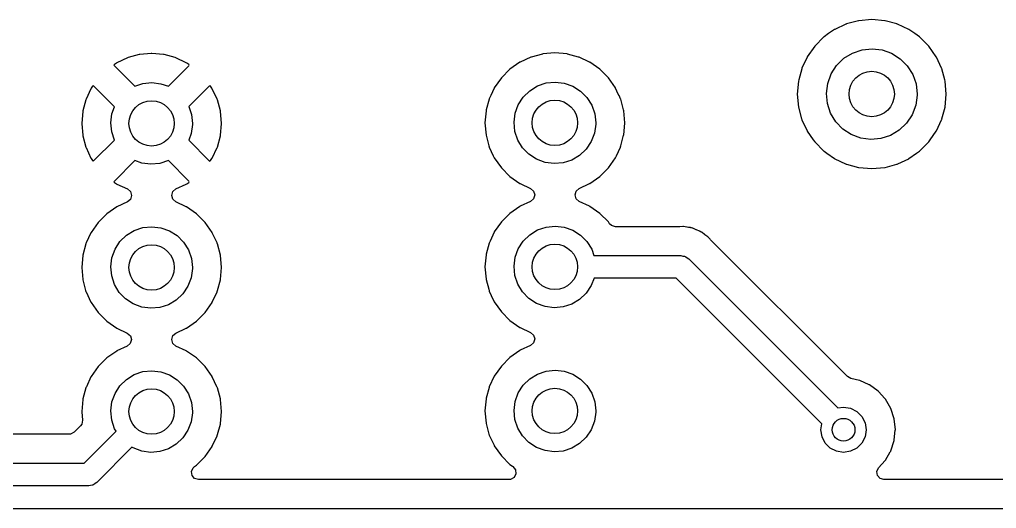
# Model space of a CAD drawing. Extents: x 61 to 228, y -146 to -45.
# Drawn here: x 178.08 to 195.3, y -121.25 to -112.63 of the extents above; entities that cross this region are included whole.
import ezdxf

# ---------------------------------------------------------------- set-up
doc = ezdxf.new("R2010")
doc.units = 0
doc.layers.add('BLACK', color=7, linetype='CONTINUOUS')

msp = doc.modelspace()

# ---------------------------------------------------------------- linework, layer by layer
at = {"layer": 'BLACK', "linetype": 'CONTINUOUS'}
for p, q in [((192.872, -112.65), (192.661, -112.707)), ((192.877, -112.649), (192.872, -112.65)), ((192.872, -112.65), (192.872, -112.65)), ((193.105, -112.629), (192.877, -112.649)), ((193.333, -112.649), (193.105, -112.629)), ((193.339, -112.65), (193.333, -112.649)), ((193.549, -112.707), (193.339, -112.65)), ((193.339, -112.65), (193.339, -112.65)), ((192.449, -112.805), (192.344, -112.878)), ((192.454, -112.803), (192.449, -112.805)), ((192.651, -112.711), (192.454, -112.803)), ((192.454, -112.803), (192.454, -112.803)), ((192.656, -112.708), (192.651, -112.711)), ((192.651, -112.711), (192.651, -112.711)), ((192.661, -112.707), (192.656, -112.708)), ((192.661, -112.707), (192.661, -112.707)), ((193.555, -112.708), (193.549, -112.707)), ((193.549, -112.707), (193.549, -112.707)), ((193.56, -112.711), (193.555, -112.708)), ((193.757, -112.803), (193.56, -112.711)), ((193.56, -112.711), (193.56, -112.711)), ((193.762, -112.805), (193.757, -112.803)), ((193.757, -112.803), (193.757, -112.803)), ((193.867, -112.878), (193.762, -112.805)), ((192.261, -112.936), (192.099, -113.098)), ((192.266, -112.933), (192.261, -112.936)), ((192.344, -112.878), (192.266, -112.933)), ((192.266, -112.933), (192.266, -112.933)), ((193.945, -112.933), (193.867, -112.878)), ((193.95, -112.936), (193.945, -112.933)), ((193.945, -112.933), (193.945, -112.933)), ((194.112, -113.098), (193.95, -112.936)), ((192.099, -113.098), (191.968, -113.286)), ((192.765, -113.219), (192.934, -113.161)), ((192.934, -113.161), (193.111, -113.143)), ((193.111, -113.143), (193.288, -113.164)), ((193.288, -113.164), (193.456, -113.223)), ((194.243, -113.286), (194.112, -113.098)), ((179.979, -113.304), (179.794, -113.391)), ((179.989, -113.301), (179.979, -113.304)), ((180.186, -113.248), (179.989, -113.301)), ((180.197, -113.246), (180.186, -113.248)), ((180.4, -113.228), (180.197, -113.246)), ((180.411, -113.228), (180.4, -113.228)), ((180.614, -113.246), (180.411, -113.228)), ((180.625, -113.248), (180.614, -113.246)), ((180.822, -113.301), (180.625, -113.248)), ((180.832, -113.304), (180.822, -113.301)), ((181.017, -113.391), (180.832, -113.304)), ((187.091, -113.294), (186.906, -113.38)), ((187.096, -113.292), (187.091, -113.294)), ((187.091, -113.294), (187.091, -113.294)), ((187.101, -113.29), (187.096, -113.292)), ((187.298, -113.237), (187.101, -113.29)), ((187.101, -113.29), (187.101, -113.29)), ((187.303, -113.236), (187.298, -113.237)), ((187.298, -113.237), (187.298, -113.237)), ((187.517, -113.217), (187.303, -113.236)), ((187.732, -113.236), (187.517, -113.217)), ((187.737, -113.237), (187.732, -113.236)), ((187.934, -113.29), (187.737, -113.237)), ((187.737, -113.237), (187.737, -113.237)), ((187.939, -113.292), (187.934, -113.29)), ((187.934, -113.29), (187.934, -113.29)), ((187.944, -113.294), (187.939, -113.292)), ((188.129, -113.38), (187.944, -113.294)), ((187.944, -113.294), (187.944, -113.294)), ((191.966, -113.291), (191.873, -113.488)), ((191.968, -113.286), (191.966, -113.291)), ((191.966, -113.291), (191.966, -113.291)), ((192.485, -113.437), (192.613, -113.312)), ((192.613, -113.312), (192.765, -113.219)), ((193.456, -113.223), (193.607, -113.319)), ((193.607, -113.319), (193.732, -113.446)), ((194.245, -113.291), (194.243, -113.286)), ((194.337, -113.488), (194.245, -113.291)), ((194.245, -113.291), (194.245, -113.291)), ((179.75, -113.42), (179.741, -113.431)), ((179.741, -113.431), (179.748, -113.444)), ((179.748, -113.444), (180.11, -113.805)), ((179.785, -113.396), (179.75, -113.42)), ((179.794, -113.391), (179.785, -113.396)), ((180.701, -113.806), (181.063, -113.444)), ((181.026, -113.396), (181.017, -113.391)), ((181.06, -113.42), (181.026, -113.396)), ((181.069, -113.432), (181.06, -113.42)), ((181.063, -113.444), (181.069, -113.432)), ((186.725, -113.506), (186.573, -113.658)), ((186.901, -113.383), (186.725, -113.506)), ((186.906, -113.38), (186.901, -113.383)), ((186.906, -113.38), (186.906, -113.38)), ((188.134, -113.383), (188.129, -113.38)), ((188.129, -113.38), (188.129, -113.38)), ((188.31, -113.506), (188.134, -113.383)), ((188.462, -113.658), (188.31, -113.506)), ((191.87, -113.499), (191.818, -113.692)), ((191.871, -113.493), (191.87, -113.499)), ((191.87, -113.499), (191.87, -113.499)), ((191.873, -113.488), (191.871, -113.493)), ((192.389, -113.587), (192.485, -113.437)), ((193.732, -113.446), (193.827, -113.597)), ((194.34, -113.493), (194.337, -113.488)), ((194.341, -113.499), (194.34, -113.493)), ((194.393, -113.692), (194.341, -113.499)), ((194.341, -113.499), (194.341, -113.499)), ((186.573, -113.658), (186.449, -113.834)), ((188.585, -113.834), (188.462, -113.658)), ((191.818, -113.692), (191.812, -113.714)), ((192.328, -113.754), (192.389, -113.587)), ((193.827, -113.597), (193.886, -113.765)), ((194.399, -113.714), (194.393, -113.692)), ((179.336, -113.849), (179.249, -114.034)), ((179.341, -113.84), (179.336, -113.849)), ((179.365, -113.806), (179.341, -113.84)), ((179.377, -113.796), (179.365, -113.806)), ((179.389, -113.803), (179.377, -113.796)), ((179.751, -114.166), (179.389, -113.803)), ((180.11, -113.805), (180.251, -113.757)), ((180.251, -113.757), (180.41, -113.741)), ((180.41, -113.741), (180.57, -113.76)), ((180.57, -113.76), (180.701, -113.806)), ((181.422, -113.804), (181.06, -114.165)), ((181.435, -113.797), (181.422, -113.804)), ((181.445, -113.805), (181.435, -113.797)), ((181.47, -113.84), (181.445, -113.805)), ((181.475, -113.849), (181.47, -113.84)), ((181.561, -114.034), (181.475, -113.849)), ((186.447, -113.839), (186.386, -113.969)), ((186.449, -113.834), (186.447, -113.839)), ((186.447, -113.839), (186.447, -113.839)), ((187.074, -113.883), (187.211, -113.799)), ((187.211, -113.799), (187.363, -113.747)), ((187.363, -113.747), (187.522, -113.731)), ((187.522, -113.731), (187.682, -113.75)), ((187.682, -113.75), (187.833, -113.803)), ((187.833, -113.803), (187.969, -113.889)), ((188.588, -113.839), (188.585, -113.834)), ((188.636, -113.942), (188.588, -113.839)), ((188.588, -113.839), (188.588, -113.839)), ((191.812, -113.714), (191.792, -113.942)), ((192.305, -113.931), (192.328, -113.754)), ((193.886, -113.765), (193.905, -113.942)), ((194.419, -113.942), (194.399, -113.714)), ((179.246, -114.044), (179.193, -114.241)), ((179.249, -114.034), (179.246, -114.044)), ((181.565, -114.044), (181.561, -114.034)), ((181.618, -114.241), (181.565, -114.044)), ((186.357, -114.034), (186.307, -114.219)), ((186.359, -114.029), (186.357, -114.034)), ((186.357, -114.034), (186.357, -114.034)), ((186.386, -113.969), (186.359, -114.029)), ((186.872, -114.13), (186.959, -113.995)), ((186.959, -113.995), (187.074, -113.883)), ((187.969, -113.889), (188.082, -114.003)), ((188.082, -114.003), (188.167, -114.139)), ((188.648, -113.969), (188.636, -113.942)), ((188.676, -114.029), (188.648, -113.969)), ((188.678, -114.034), (188.676, -114.029)), ((188.727, -114.219), (188.678, -114.034)), ((188.678, -114.034), (188.678, -114.034)), ((191.792, -113.942), (191.812, -114.171)), ((192.323, -114.109), (192.305, -113.931)), ((193.905, -113.965), (193.88, -114.141)), ((193.905, -113.942), (193.905, -113.965)), ((194.399, -114.171), (194.419, -113.942)), ((179.706, -114.291), (179.751, -114.166)), ((181.06, -114.165), (181.108, -114.301)), ((186.307, -114.219), (186.303, -114.236)), ((186.818, -114.281), (186.872, -114.13)), ((188.167, -114.139), (188.22, -114.291)), ((188.732, -114.236), (188.727, -114.219)), ((191.812, -114.171), (191.813, -114.176)), ((191.813, -114.176), (191.813, -114.176)), ((191.813, -114.176), (191.867, -114.377)), ((192.379, -114.278), (192.323, -114.109)), ((193.88, -114.141), (193.817, -114.308)), ((194.344, -114.377), (194.398, -114.176)), ((194.398, -114.176), (194.399, -114.171)), ((194.398, -114.176), (194.398, -114.176)), ((179.191, -114.252), (179.173, -114.455)), ((179.193, -114.241), (179.191, -114.252)), ((179.685, -114.45), (179.706, -114.291)), ((181.108, -114.301), (181.125, -114.46)), ((181.62, -114.252), (181.618, -114.241)), ((181.638, -114.455), (181.62, -114.252)), ((186.303, -114.236), (186.284, -114.45)), ((186.797, -114.44), (186.818, -114.281)), ((188.22, -114.291), (188.237, -114.45)), ((188.751, -114.45), (188.732, -114.236)), ((191.867, -114.377), (191.871, -114.392)), ((191.871, -114.392), (191.873, -114.397)), ((191.873, -114.397), (191.873, -114.397)), ((191.873, -114.397), (191.966, -114.594)), ((192.472, -114.431), (192.379, -114.278)), ((193.817, -114.308), (193.718, -114.457)), ((194.245, -114.594), (194.337, -114.397)), ((194.337, -114.397), (194.34, -114.392)), ((194.337, -114.397), (194.337, -114.397)), ((194.34, -114.392), (194.344, -114.377)), ((179.173, -114.455), (179.173, -114.466)), ((179.173, -114.466), (179.191, -114.669)), ((179.701, -114.61), (179.685, -114.45)), ((181.125, -114.481), (181.103, -114.64)), ((181.125, -114.46), (181.125, -114.481)), ((181.62, -114.669), (181.638, -114.466)), ((181.638, -114.466), (181.638, -114.455)), ((186.284, -114.45), (186.303, -114.665)), ((186.813, -114.6), (186.797, -114.44)), ((188.237, -114.471), (188.215, -114.63)), ((188.237, -114.45), (188.237, -114.471)), ((188.732, -114.665), (188.751, -114.45)), ((192.595, -114.559), (192.472, -114.431)), ((192.745, -114.657), (192.595, -114.559)), ((193.718, -114.457), (193.589, -114.58)), ((179.191, -114.669), (179.193, -114.68)), ((179.193, -114.68), (179.246, -114.877)), ((179.75, -114.757), (179.701, -114.61)), ((181.103, -114.64), (181.059, -114.755)), ((181.565, -114.877), (181.618, -114.68)), ((181.618, -114.68), (181.62, -114.669)), ((186.303, -114.665), (186.304, -114.67)), ((186.304, -114.67), (186.304, -114.67)), ((186.304, -114.67), (186.354, -114.855)), ((186.864, -114.753), (186.813, -114.6)), ((188.215, -114.63), (188.158, -114.78)), ((188.681, -114.855), (188.73, -114.67)), ((188.73, -114.67), (188.732, -114.665)), ((188.73, -114.67), (188.73, -114.67)), ((191.966, -114.594), (191.966, -114.594)), ((191.966, -114.594), (191.968, -114.599)), ((191.968, -114.599), (192.02, -114.673)), ((192.02, -114.673), (192.073, -114.749)), ((192.912, -114.719), (192.745, -114.657)), ((193.089, -114.742), (192.912, -114.719)), ((193.266, -114.726), (193.089, -114.742)), ((193.436, -114.671), (193.266, -114.726)), ((193.589, -114.58), (193.436, -114.671)), ((194.138, -114.749), (194.191, -114.673)), ((194.191, -114.673), (194.243, -114.599)), ((194.243, -114.599), (194.245, -114.594)), ((194.245, -114.594), (194.245, -114.594)), ((179.246, -114.877), (179.249, -114.887)), ((179.249, -114.887), (179.336, -115.072)), ((179.389, -115.117), (179.75, -114.757)), ((181.059, -114.755), (181.422, -115.118)), ((181.475, -115.072), (181.561, -114.887)), ((181.561, -114.887), (181.565, -114.877)), ((186.354, -114.855), (186.359, -114.872)), ((186.359, -114.872), (186.361, -114.877)), ((186.361, -114.877), (186.361, -114.877)), ((186.361, -114.877), (186.431, -115.029)), ((186.947, -114.89), (186.864, -114.753)), ((187.058, -115.005), (186.947, -114.89)), ((188.069, -114.913), (187.953, -115.024)), ((188.158, -114.78), (188.069, -114.913)), ((188.603, -115.029), (188.674, -114.877)), ((188.674, -114.877), (188.676, -114.872)), ((188.674, -114.877), (188.674, -114.877)), ((188.676, -114.872), (188.681, -114.855)), ((192.073, -114.749), (192.099, -114.787)), ((192.099, -114.787), (192.261, -114.949)), ((193.95, -114.949), (194.112, -114.787)), ((194.112, -114.787), (194.138, -114.749)), ((179.336, -115.072), (179.341, -115.081)), ((179.341, -115.081), (179.365, -115.116)), ((181.446, -115.115), (181.47, -115.081)), ((181.47, -115.081), (181.475, -115.072)), ((186.431, -115.029), (186.449, -115.067)), ((186.449, -115.067), (186.573, -115.243)), ((187.193, -115.093), (187.058, -115.005)), ((187.953, -115.024), (187.815, -115.106)), ((188.462, -115.243), (188.585, -115.067)), ((188.585, -115.067), (188.603, -115.029)), ((192.261, -114.949), (192.266, -114.952)), ((192.266, -114.952), (192.266, -114.952)), ((192.266, -114.952), (192.314, -114.986)), ((192.314, -114.986), (192.449, -115.08)), ((192.449, -115.08), (192.454, -115.082)), ((192.454, -115.082), (192.454, -115.082)), ((192.454, -115.082), (192.645, -115.171)), ((193.566, -115.171), (193.757, -115.082)), ((193.757, -115.082), (193.762, -115.08)), ((193.757, -115.082), (193.757, -115.082)), ((193.762, -115.08), (193.897, -114.986)), ((193.897, -114.986), (193.945, -114.952)), ((193.945, -114.952), (193.95, -114.949)), ((193.945, -114.952), (193.945, -114.952)), ((179.365, -115.116), (179.376, -115.124)), ((179.376, -115.124), (179.389, -115.117)), ((180.111, -115.114), (179.748, -115.477)), ((180.231, -115.159), (180.111, -115.114)), ((180.39, -115.18), (180.231, -115.159)), ((180.55, -115.166), (180.39, -115.18)), ((180.702, -115.116), (180.55, -115.166)), ((181.062, -115.477), (180.702, -115.116)), ((181.422, -115.118), (181.434, -115.125)), ((181.434, -115.125), (181.446, -115.115)), ((186.573, -115.243), (186.725, -115.395)), ((187.343, -115.149), (187.193, -115.093)), ((187.502, -115.17), (187.343, -115.149)), ((187.662, -115.156), (187.502, -115.17)), ((187.815, -115.106), (187.662, -115.156)), ((188.31, -115.395), (188.462, -115.243)), ((192.645, -115.171), (192.656, -115.177)), ((192.656, -115.177), (192.661, -115.178)), ((192.661, -115.178), (192.661, -115.178)), ((192.661, -115.178), (192.872, -115.235)), ((192.872, -115.235), (192.872, -115.235)), ((192.872, -115.235), (192.877, -115.236)), ((192.877, -115.236), (193.105, -115.256)), ((193.105, -115.256), (193.333, -115.236)), ((193.333, -115.236), (193.339, -115.235)), ((193.339, -115.235), (193.549, -115.178)), ((193.339, -115.235), (193.339, -115.235)), ((193.549, -115.178), (193.555, -115.177)), ((193.549, -115.178), (193.549, -115.178)), ((193.555, -115.177), (193.566, -115.171)), ((186.725, -115.395), (186.901, -115.518)), ((188.134, -115.518), (188.31, -115.395)), ((179.748, -115.477), (179.741, -115.489)), ((179.741, -115.489), (179.751, -115.501)), ((179.751, -115.501), (179.785, -115.525)), ((179.785, -115.525), (179.794, -115.53)), ((179.794, -115.53), (179.978, -115.616)), ((180.833, -115.616), (181.017, -115.53)), ((181.017, -115.53), (181.026, -115.525)), ((181.026, -115.525), (181.061, -115.501)), ((181.061, -115.501), (181.069, -115.49)), ((181.069, -115.49), (181.062, -115.477)), ((186.901, -115.518), (186.906, -115.521)), ((186.906, -115.521), (186.906, -115.521)), ((186.906, -115.521), (187.089, -115.606)), ((187.946, -115.606), (188.129, -115.521)), ((188.129, -115.521), (188.134, -115.518)), ((188.129, -115.521), (188.129, -115.521)), ((179.978, -115.616), (180.031, -115.663)), ((180.05, -115.731), (180.03, -115.799)), ((180.031, -115.663), (180.05, -115.731)), ((180.76, -115.729), (180.781, -115.661)), ((180.78, -115.798), (180.76, -115.729)), ((180.781, -115.661), (180.833, -115.616)), ((187.089, -115.606), (187.142, -115.653)), ((187.162, -115.721), (187.141, -115.789)), ((187.142, -115.653), (187.162, -115.721)), ((187.873, -115.719), (187.893, -115.652)), ((187.892, -115.788), (187.873, -115.719)), ((187.893, -115.652), (187.946, -115.606)), ((179.789, -115.933), (179.613, -116.056)), ((179.794, -115.93), (179.789, -115.933)), ((179.978, -115.844), (179.794, -115.93)), ((179.794, -115.93), (179.794, -115.93)), ((180.03, -115.799), (179.978, -115.844)), ((180.833, -115.844), (180.78, -115.798)), ((181.017, -115.93), (180.833, -115.844)), ((181.022, -115.933), (181.017, -115.93)), ((181.017, -115.93), (181.017, -115.93)), ((181.198, -116.056), (181.022, -115.933)), ((186.901, -115.923), (186.725, -116.046)), ((186.906, -115.92), (186.901, -115.923)), ((187.089, -115.835), (186.906, -115.92)), ((186.906, -115.92), (186.906, -115.92)), ((187.141, -115.789), (187.089, -115.835)), ((187.946, -115.835), (187.892, -115.788)), ((188.129, -115.92), (187.946, -115.835)), ((188.134, -115.923), (188.129, -115.92)), ((188.129, -115.92), (188.129, -115.92)), ((188.31, -116.046), (188.134, -115.923)), ((179.613, -116.056), (179.461, -116.208)), ((181.35, -116.208), (181.198, -116.056)), ((186.725, -116.046), (186.573, -116.198)), ((188.462, -116.198), (188.31, -116.046)), ((179.461, -116.208), (179.337, -116.384)), ((180.251, -116.297), (180.41, -116.281)), ((180.41, -116.281), (180.57, -116.3)), ((181.473, -116.384), (181.35, -116.208)), ((186.573, -116.198), (186.449, -116.374)), ((187.211, -116.339), (187.363, -116.287)), ((187.363, -116.287), (187.522, -116.271)), ((187.522, -116.271), (187.682, -116.29)), ((187.682, -116.29), (187.833, -116.343)), ((188.483, -116.228), (188.462, -116.198)), ((188.518, -116.262), (188.483, -116.228)), ((188.587, -116.282), (188.518, -116.262)), ((189.714, -116.282), (188.587, -116.282)), ((189.721, -116.282), (189.714, -116.282)), ((189.775, -116.279), (189.721, -116.282)), ((189.783, -116.278), (189.775, -116.279)), ((189.775, -116.279), (189.775, -116.279)), ((189.846, -116.29), (189.783, -116.278)), ((189.852, -116.291), (189.846, -116.29)), ((189.871, -116.293), (189.852, -116.291)), ((179.335, -116.389), (179.252, -116.566)), ((179.337, -116.384), (179.335, -116.389)), ((179.335, -116.389), (179.335, -116.389)), ((179.847, -116.545), (179.962, -116.433)), ((179.962, -116.433), (180.099, -116.349)), ((180.099, -116.349), (180.251, -116.297)), ((180.57, -116.3), (180.721, -116.353)), ((180.721, -116.353), (180.857, -116.439)), ((180.857, -116.439), (180.97, -116.553)), ((181.476, -116.389), (181.473, -116.384)), ((181.559, -116.566), (181.476, -116.389)), ((181.476, -116.389), (181.476, -116.389)), ((186.447, -116.379), (186.373, -116.538)), ((186.449, -116.374), (186.447, -116.379)), ((186.447, -116.379), (186.447, -116.379)), ((186.959, -116.535), (187.074, -116.423)), ((187.074, -116.423), (187.211, -116.339)), ((187.833, -116.343), (187.969, -116.429)), ((187.969, -116.429), (188.082, -116.543)), ((189.908, -116.298), (189.871, -116.293)), ((189.916, -116.299), (189.908, -116.298)), ((189.908, -116.298), (189.908, -116.298)), ((189.923, -116.302), (189.916, -116.299)), ((189.925, -116.303), (189.923, -116.302)), ((189.942, -116.307), (189.925, -116.303)), ((189.944, -116.308), (189.942, -116.307)), ((189.952, -116.309), (189.944, -116.308)), ((190.01, -116.336), (189.952, -116.309)), ((190.016, -116.338), (190.01, -116.336)), ((190.068, -116.359), (190.016, -116.338)), ((190.075, -116.362), (190.068, -116.359)), ((190.068, -116.359), (190.068, -116.359)), ((190.082, -116.366), (190.075, -116.362)), ((190.084, -116.367), (190.082, -116.366)), ((190.099, -116.376), (190.084, -116.367)), ((190.101, -116.377), (190.099, -116.376)), ((190.108, -116.38), (190.101, -116.377)), ((190.114, -116.385), (190.108, -116.38)), ((190.158, -116.419), (190.114, -116.385)), ((190.163, -116.423), (190.158, -116.419)), ((190.216, -116.46), (190.163, -116.423)), ((190.238, -116.486), (190.216, -116.46)), ((179.245, -116.584), (179.192, -116.781)), ((179.247, -116.579), (179.245, -116.584)), ((179.245, -116.584), (179.245, -116.584)), ((179.252, -116.566), (179.247, -116.579)), ((179.76, -116.68), (179.847, -116.545)), ((180.97, -116.553), (181.055, -116.689)), ((181.564, -116.579), (181.559, -116.566)), ((181.566, -116.584), (181.564, -116.579)), ((181.618, -116.781), (181.566, -116.584)), ((181.566, -116.584), (181.566, -116.584)), ((186.357, -116.574), (186.306, -116.766)), ((186.359, -116.569), (186.357, -116.574)), ((186.357, -116.574), (186.357, -116.574)), ((186.373, -116.538), (186.359, -116.569)), ((186.872, -116.67), (186.959, -116.535)), ((188.082, -116.543), (188.167, -116.679)), ((190.254, -116.504), (190.238, -116.486)), ((190.26, -116.51), (190.254, -116.504)), ((192.675, -118.925), (190.26, -116.51)), ((179.191, -116.786), (179.172, -117)), ((179.192, -116.781), (179.191, -116.786)), ((179.706, -116.831), (179.76, -116.68)), ((181.055, -116.689), (181.108, -116.841)), ((181.62, -116.786), (181.618, -116.781)), ((181.639, -117), (181.62, -116.786)), ((186.303, -116.776), (186.284, -116.99)), ((186.306, -116.766), (186.303, -116.776)), ((186.818, -116.821), (186.872, -116.67)), ((188.167, -116.679), (188.205, -116.79)), ((188.205, -116.79), (189.739, -116.79)), ((189.739, -116.79), (189.771, -116.798)), ((189.771, -116.798), (189.804, -116.802)), ((189.804, -116.802), (189.814, -116.808)), ((189.814, -116.808), (189.825, -116.81)), ((179.685, -116.99), (179.706, -116.831)), ((181.108, -116.841), (181.125, -117)), ((186.797, -116.98), (186.818, -116.821)), ((186.813, -117.14), (186.797, -116.98)), ((189.825, -116.81), (189.851, -116.831)), ((189.851, -116.831), (189.88, -116.849)), ((189.88, -116.849), (192.507, -119.477)), ((179.172, -117), (179.191, -117.215)), ((179.701, -117.15), (179.685, -116.99)), ((179.752, -117.303), (179.701, -117.15)), ((181.125, -117.021), (181.103, -117.18)), ((181.125, -117), (181.125, -117.021)), ((181.62, -117.215), (181.639, -117)), ((186.284, -116.99), (186.303, -117.205)), ((186.864, -117.293), (186.813, -117.14)), ((179.191, -117.215), (179.192, -117.22)), ((179.192, -117.22), (179.192, -117.22)), ((179.192, -117.22), (179.242, -117.407)), ((179.835, -117.44), (179.752, -117.303)), ((181.103, -117.18), (181.046, -117.33)), ((181.568, -117.407), (181.618, -117.22)), ((181.618, -117.22), (181.62, -117.215)), ((181.618, -117.22), (181.618, -117.22)), ((186.303, -117.205), (186.304, -117.21)), ((186.304, -117.21), (186.304, -117.21)), ((186.304, -117.21), (186.35, -117.38)), ((186.947, -117.43), (186.864, -117.293)), ((188.158, -117.32), (188.069, -117.453)), ((188.207, -117.191), (188.158, -117.32)), ((189.655, -117.191), (188.207, -117.191)), ((192.224, -119.759), (189.655, -117.191)), ((179.242, -117.407), (179.247, -117.422)), ((179.247, -117.422), (179.249, -117.427)), ((179.249, -117.427), (179.249, -117.427)), ((179.249, -117.427), (179.335, -117.612)), ((179.946, -117.555), (179.835, -117.44)), ((180.957, -117.463), (180.841, -117.574)), ((181.046, -117.33), (180.957, -117.463)), ((181.476, -117.612), (181.562, -117.427)), ((181.562, -117.427), (181.564, -117.422)), ((181.562, -117.427), (181.562, -117.427)), ((181.564, -117.422), (181.568, -117.407)), ((186.35, -117.38), (186.359, -117.412)), ((186.359, -117.412), (186.361, -117.417)), ((186.361, -117.417), (186.361, -117.417)), ((186.361, -117.417), (186.396, -117.493)), ((186.396, -117.493), (186.449, -117.607)), ((187.058, -117.545), (186.947, -117.43)), ((188.069, -117.453), (187.953, -117.564)), ((179.335, -117.612), (179.337, -117.617)), ((179.337, -117.617), (179.461, -117.793)), ((180.081, -117.643), (179.946, -117.555)), ((180.231, -117.699), (180.081, -117.643)), ((180.703, -117.656), (180.55, -117.706)), ((180.841, -117.574), (180.703, -117.656)), ((181.35, -117.793), (181.473, -117.617)), ((181.473, -117.617), (181.476, -117.612)), ((186.449, -117.607), (186.573, -117.783)), ((187.193, -117.633), (187.058, -117.545)), ((187.343, -117.689), (187.193, -117.633)), ((187.815, -117.646), (187.662, -117.696)), ((187.953, -117.564), (187.815, -117.646)), ((179.461, -117.793), (179.613, -117.945)), ((180.39, -117.72), (180.231, -117.699)), ((180.55, -117.706), (180.39, -117.72)), ((181.198, -117.945), (181.35, -117.793)), ((186.573, -117.783), (186.725, -117.935)), ((187.502, -117.71), (187.343, -117.689)), ((187.662, -117.696), (187.502, -117.71)), ((179.613, -117.945), (179.789, -118.068)), ((181.022, -118.068), (181.198, -117.945)), ((186.725, -117.935), (186.901, -118.058)), ((179.789, -118.068), (179.794, -118.071)), ((179.794, -118.071), (179.794, -118.071)), ((179.794, -118.071), (179.977, -118.156)), ((179.977, -118.156), (180.03, -118.203)), ((180.781, -118.202), (180.834, -118.156)), ((180.834, -118.156), (181.017, -118.071)), ((181.017, -118.071), (181.022, -118.068)), ((181.017, -118.071), (181.017, -118.071)), ((186.901, -118.058), (186.906, -118.061)), ((186.906, -118.061), (186.906, -118.061)), ((186.906, -118.061), (187.089, -118.146)), ((187.089, -118.146), (187.142, -118.193)), ((180.029, -118.339), (179.977, -118.385)), ((180.05, -118.271), (180.029, -118.339)), ((180.03, -118.203), (180.05, -118.271)), ((180.761, -118.269), (180.781, -118.202)), ((180.78, -118.338), (180.761, -118.269)), ((180.834, -118.385), (180.78, -118.338)), ((187.141, -118.329), (187.089, -118.375)), ((187.162, -118.261), (187.141, -118.329)), ((187.142, -118.193), (187.162, -118.261)), ((179.789, -118.473), (179.613, -118.596)), ((179.794, -118.47), (179.789, -118.473)), ((179.977, -118.385), (179.794, -118.47)), ((179.794, -118.47), (179.794, -118.47)), ((181.017, -118.47), (180.834, -118.385)), ((181.022, -118.473), (181.017, -118.47)), ((181.017, -118.47), (181.017, -118.47)), ((181.198, -118.596), (181.022, -118.473)), ((186.901, -118.463), (186.725, -118.586)), ((186.906, -118.46), (186.901, -118.463)), ((187.089, -118.375), (186.906, -118.46)), ((186.906, -118.46), (186.906, -118.46)), ((179.613, -118.596), (179.461, -118.748)), ((181.35, -118.748), (181.198, -118.596)), ((186.725, -118.586), (186.573, -118.738)), ((179.461, -118.748), (179.337, -118.924)), ((180.099, -118.889), (180.251, -118.837)), ((180.251, -118.837), (180.41, -118.821)), ((180.41, -118.821), (180.57, -118.84)), ((180.57, -118.84), (180.721, -118.893)), ((181.473, -118.924), (181.35, -118.748)), ((186.573, -118.738), (186.449, -118.914)), ((187.211, -118.879), (187.363, -118.827)), ((187.363, -118.827), (187.522, -118.811)), ((187.522, -118.811), (187.682, -118.83)), ((187.682, -118.83), (187.833, -118.883)), ((179.335, -118.929), (179.254, -119.104)), ((179.337, -118.924), (179.335, -118.929)), ((179.335, -118.929), (179.335, -118.929)), ((179.847, -119.085), (179.962, -118.973)), ((179.962, -118.973), (180.099, -118.889)), ((180.721, -118.893), (180.857, -118.979)), ((180.857, -118.979), (180.97, -119.093)), ((181.476, -118.929), (181.473, -118.924)), ((181.557, -119.104), (181.476, -118.929)), ((181.476, -118.929), (181.476, -118.929)), ((186.447, -118.919), (186.361, -119.104)), ((186.449, -118.914), (186.447, -118.919)), ((186.447, -118.919), (186.447, -118.919)), ((186.959, -119.075), (187.074, -118.963)), ((187.074, -118.963), (187.211, -118.879)), ((187.833, -118.883), (187.969, -118.969)), ((187.969, -118.969), (188.082, -119.083)), ((192.738, -118.959), (192.675, -118.925)), ((192.89, -118.992), (192.738, -118.959)), ((192.897, -118.994), (192.89, -118.992)), ((193.059, -119.067), (192.897, -118.994)), ((192.897, -118.994), (192.897, -118.994)), ((179.245, -119.124), (179.193, -119.319)), ((179.247, -119.119), (179.245, -119.124)), ((179.245, -119.124), (179.245, -119.124)), ((179.254, -119.104), (179.247, -119.119)), ((179.706, -119.371), (179.76, -119.22)), ((179.76, -119.22), (179.847, -119.085)), ((180.97, -119.093), (181.055, -119.229)), ((181.564, -119.119), (181.557, -119.104)), ((181.566, -119.124), (181.564, -119.119)), ((181.618, -119.319), (181.566, -119.124)), ((181.566, -119.124), (181.566, -119.124)), ((186.357, -119.114), (186.306, -119.304)), ((186.359, -119.109), (186.357, -119.114)), ((186.357, -119.114), (186.357, -119.114)), ((186.361, -119.104), (186.359, -119.109)), ((186.818, -119.361), (186.872, -119.21)), ((186.872, -119.21), (186.959, -119.075)), ((188.082, -119.083), (188.167, -119.219)), ((188.167, -119.219), (188.22, -119.371)), ((193.065, -119.069), (193.059, -119.067)), ((193.059, -119.067), (193.059, -119.067)), ((193.219, -119.182), (193.065, -119.069)), ((193.224, -119.187), (193.219, -119.182)), ((193.336, -119.311), (193.224, -119.187)), ((193.224, -119.187), (193.224, -119.187)), ((179.191, -119.326), (179.172, -119.54)), ((179.193, -119.319), (179.191, -119.326)), ((179.685, -119.53), (179.706, -119.371)), ((181.055, -119.229), (181.108, -119.381)), ((181.108, -119.381), (181.125, -119.54)), ((181.62, -119.326), (181.618, -119.319)), ((181.639, -119.54), (181.62, -119.326)), ((186.303, -119.316), (186.284, -119.53)), ((186.306, -119.304), (186.303, -119.316)), ((186.797, -119.52), (186.818, -119.361)), ((188.22, -119.371), (188.237, -119.53)), ((193.347, -119.324), (193.336, -119.311)), ((193.443, -119.489), (193.347, -119.324)), ((179.172, -119.54), (179.173, -119.546)), ((179.173, -119.546), (179.173, -119.546)), ((179.173, -119.546), (179.186, -119.695)), ((179.701, -119.69), (179.685, -119.53)), ((181.125, -119.561), (181.103, -119.72)), ((181.125, -119.54), (181.125, -119.561)), ((181.62, -119.755), (181.639, -119.54)), ((186.284, -119.53), (186.303, -119.745)), ((186.813, -119.68), (186.797, -119.52)), ((188.237, -119.551), (188.215, -119.71)), ((188.237, -119.53), (188.237, -119.551)), ((192.507, -119.477), (192.608, -119.461)), ((192.608, -119.461), (192.732, -119.48)), ((192.732, -119.48), (192.843, -119.537)), ((192.843, -119.537), (192.932, -119.625)), ((193.502, -119.671), (193.443, -119.489)), ((179.186, -119.695), (179.172, -119.764)), ((179.752, -119.843), (179.701, -119.69)), ((181.103, -119.72), (181.046, -119.87)), ((186.864, -119.833), (186.813, -119.68)), ((188.215, -119.71), (188.158, -119.86)), ((192.932, -119.625), (192.989, -119.737)), ((192.989, -119.737), (193.008, -119.861)), ((193.502, -119.677), (193.502, -119.671)), ((193.512, -119.764), (193.502, -119.677)), ((193.502, -119.677), (193.502, -119.677)), ((179.039, -119.905), (178.977, -119.939)), ((179.149, -119.795), (179.039, -119.905)), ((179.172, -119.764), (179.149, -119.795)), ((179.213, -120.45), (179.778, -119.885)), ((179.778, -119.885), (179.752, -119.843)), ((181.046, -119.87), (180.957, -120.003)), ((181.568, -119.947), (181.618, -119.76)), ((181.618, -119.76), (181.62, -119.755)), ((181.618, -119.76), (181.618, -119.76)), ((186.303, -119.745), (186.304, -119.75)), ((186.304, -119.75), (186.304, -119.75)), ((186.304, -119.75), (186.355, -119.94)), ((186.947, -119.97), (186.864, -119.833)), ((188.158, -119.86), (188.069, -119.993)), ((192.208, -119.861), (192.224, -119.759)), ((192.228, -119.984), (192.208, -119.861)), ((193.008, -119.861), (192.989, -119.984)), ((193.503, -120.041), (193.521, -119.867)), ((193.522, -119.861), (193.512, -119.764)), ((193.521, -119.867), (193.522, -119.861)), ((178.95, -119.942), (174.619, -119.942)), ((178.977, -119.939), (178.95, -119.942)), ((180.957, -120.003), (180.841, -120.114)), ((181.476, -120.152), (181.562, -119.967)), ((181.562, -119.967), (181.564, -119.962)), ((181.562, -119.967), (181.562, -119.967)), ((181.564, -119.962), (181.568, -119.947)), ((186.355, -119.94), (186.359, -119.952)), ((186.359, -119.952), (186.361, -119.957)), ((186.361, -119.957), (186.361, -119.957)), ((186.361, -119.957), (186.444, -120.135)), ((187.058, -120.085), (186.947, -119.97)), ((188.069, -119.993), (187.953, -120.104)), ((192.285, -120.096), (192.228, -119.984)), ((192.989, -119.984), (192.932, -120.096)), ((193.443, -120.232), (193.502, -120.05)), ((193.502, -120.05), (193.503, -120.041)), ((180.059, -120.169), (179.437, -120.792)), ((180.081, -120.183), (180.059, -120.169)), ((180.231, -120.239), (180.081, -120.183)), ((180.39, -120.26), (180.231, -120.239)), ((180.55, -120.246), (180.39, -120.26)), ((180.703, -120.196), (180.55, -120.246)), ((180.841, -120.114), (180.703, -120.196)), ((181.35, -120.333), (181.473, -120.157)), ((181.473, -120.157), (181.476, -120.152)), ((186.444, -120.135), (186.449, -120.147)), ((186.449, -120.147), (186.573, -120.323)), ((187.193, -120.173), (187.058, -120.085)), ((187.343, -120.229), (187.193, -120.173)), ((187.502, -120.25), (187.343, -120.229)), ((187.662, -120.236), (187.502, -120.25)), ((187.815, -120.186), (187.662, -120.236)), ((187.953, -120.104), (187.815, -120.186)), ((192.373, -120.184), (192.285, -120.096)), ((192.485, -120.241), (192.373, -120.184)), ((192.608, -120.261), (192.485, -120.241)), ((192.732, -120.241), (192.608, -120.261)), ((192.843, -120.184), (192.732, -120.241)), ((192.932, -120.096), (192.843, -120.184)), ((193.347, -120.397), (193.432, -120.251)), ((193.432, -120.251), (193.439, -120.238)), ((193.439, -120.238), (193.443, -120.232)), ((193.439, -120.238), (193.439, -120.238)), ((181.198, -120.485), (181.35, -120.333)), ((186.573, -120.323), (186.725, -120.475)), ((193.227, -120.531), (193.343, -120.402)), ((193.343, -120.402), (193.347, -120.397)), ((193.343, -120.402), (193.343, -120.402)), ((172.913, -120.45), (179.213, -120.45)), ((181.108, -120.597), (181.137, -120.532)), ((181.118, -120.667), (181.108, -120.597)), ((181.137, -120.532), (181.16, -120.512)), ((181.16, -120.512), (181.198, -120.485)), ((186.725, -120.475), (186.768, -120.505)), ((186.768, -120.505), (186.777, -120.512)), ((186.777, -120.512), (186.821, -120.567)), ((186.821, -120.567), (186.829, -120.638)), ((193.196, -120.597), (193.227, -120.531)), ((193.206, -120.667), (193.196, -120.597)), ((181.164, -120.721), (181.118, -120.667)), ((181.232, -120.741), (181.164, -120.721)), ((186.705, -120.741), (181.232, -120.741)), ((186.735, -120.737), (186.705, -120.741)), ((186.797, -120.701), (186.735, -120.737)), ((186.829, -120.638), (186.797, -120.701)), ((193.253, -120.721), (193.206, -120.667)), ((193.321, -120.741), (193.253, -120.721)), ((198.891, -120.741), (193.321, -120.741)), ((179.296, -120.85), (172.829, -120.85)), ((179.328, -120.843), (179.296, -120.85)), ((179.362, -120.839), (179.328, -120.843)), ((179.371, -120.833), (179.362, -120.839)), ((179.383, -120.83), (179.371, -120.833)), ((179.409, -120.809), (179.383, -120.83)), ((179.437, -120.792), (179.409, -120.809)), ((143.376, -121.249), (198.916, -121.249))]:
    msp.add_line(p, q, dxfattribs=at)
at = {"layer": 'BLACK'}
for centre, radius in [((193.105, -113.942), 0.4), ((187.517, -114.45), 0.4), ((180.405, -114.46), 0.4), ((180.405, -117), 0.4), ((187.517, -116.99), 0.4), ((180.405, -119.54), 0.4), ((187.517, -119.53), 0.4), ((192.608, -119.861), 0.2)]:
    msp.add_circle(centre, radius, dxfattribs=at)

doc.saveas('drawing.dxf')
